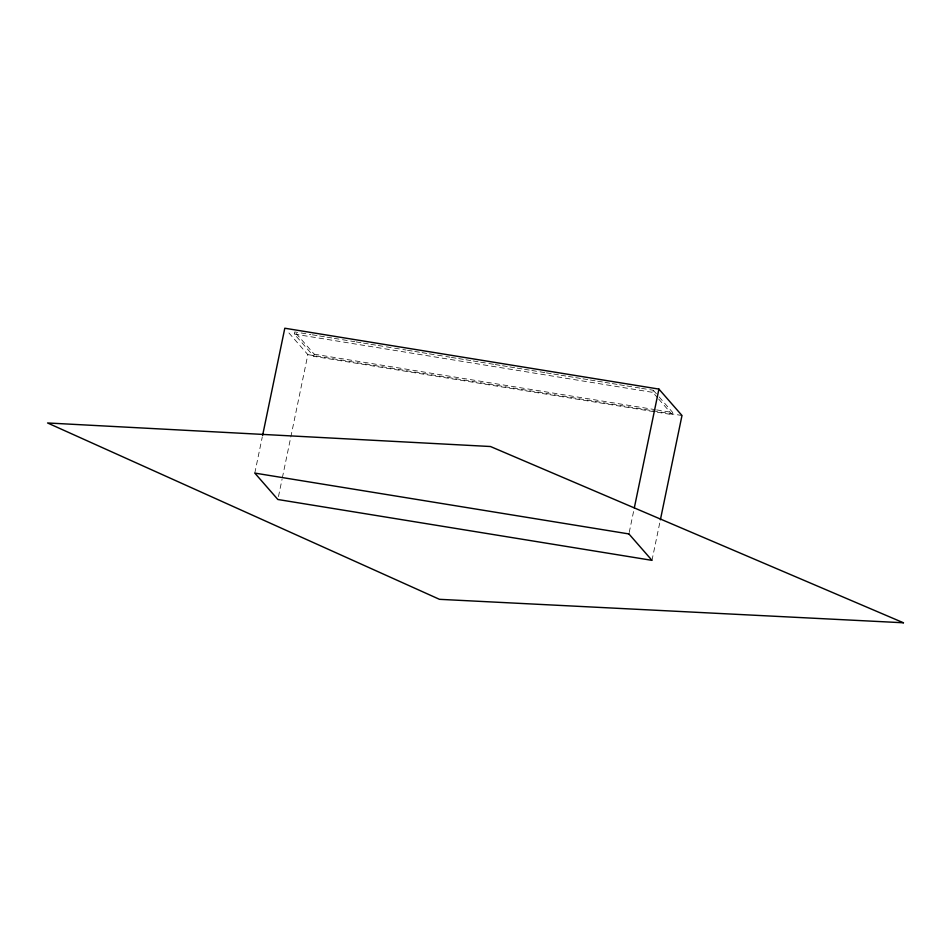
<?xml version="1.0" encoding="UTF-8"?>
<svg xmlns="http://www.w3.org/2000/svg" width="951" height="951" viewBox="0 0 951 951"><rect width="100%" height="100%" fill="white"/><g stroke="black" fill="none" stroke-linecap="round" stroke-linejoin="round"><path stroke-width="0.71" stroke-dasharray="4.75 3.57" d="M254.797 473.087L262.298 436.878M659.138 396.936L672.737 412.52L672.298 414.66L313.782 356.34L294.346 334.074L294.786 331.935L310.882 334.562M278.465 496.6L282.067 479.221M282.364 477.771L307.862 354.64L286.726 330.437M313.782 356.34L314.234 354.2L294.786 331.935M657.723 397.958L652.862 392.394L653.301 390.255L648.915 389.541M629.217 532.501L634.02 509.32M651.982 560.353L660.089 521.243M312.356 334.8L318.205 335.751M319.667 335.988L325.515 336.939M326.978 337.177L332.838 338.128M334.3 338.366L354.782 341.694M356.245 341.932L362.105 342.883M363.567 343.121L369.416 344.084M370.878 344.321L376.739 345.272M378.201 345.51L406.006 350.027M407.468 350.265L413.316 351.216M414.779 351.454L420.639 352.405M422.101 352.643L427.95 353.606M429.412 353.843L449.906 357.172M451.368 357.41L457.217 358.361M458.679 358.598L464.54 359.549M466.002 359.787L471.851 360.738M473.313 360.976L479.173 361.927M480.635 362.165L493.795 364.316M495.269 364.554L501.118 365.505M502.58 365.743L508.428 366.694M509.902 366.931L515.751 367.882M517.213 368.12L523.062 369.071M524.536 369.309L530.385 370.26M531.847 370.498L545.018 372.637M546.48 372.875L552.329 373.838M553.791 374.076L559.652 375.027M561.114 375.265L566.962 376.216M568.425 376.453L574.285 377.404M575.747 377.642L581.596 378.593M583.058 378.831L588.919 379.782M590.381 380.02L596.229 380.971M597.692 381.208L603.552 382.159M605.014 382.397L610.863 383.348M612.325 383.586L618.186 384.549M619.648 384.786L625.496 385.737M626.959 385.975L640.13 388.115M641.592 388.353L647.453 389.304M294.346 334.074L652.862 392.394M314.234 354.2L655.18 409.655M656.642 409.905L672.737 412.52M307.862 354.64L681.986 415.504M653.301 390.255L658.163 395.818M658.686 399.075L672.298 414.66"/><path stroke-width="1.43" d="M262.607 435.427L284.801 328.226L658.924 389.09L681.986 415.504L660.386 519.793M634.317 507.87L658.924 389.09M903.45 622.774L439.469 599.32L47.55 422.969L490.478 446.518L903.45 622.774M628.92 533.939L254.797 473.087L277.87 499.501L651.982 560.353L628.92 533.939"/></g></svg>
